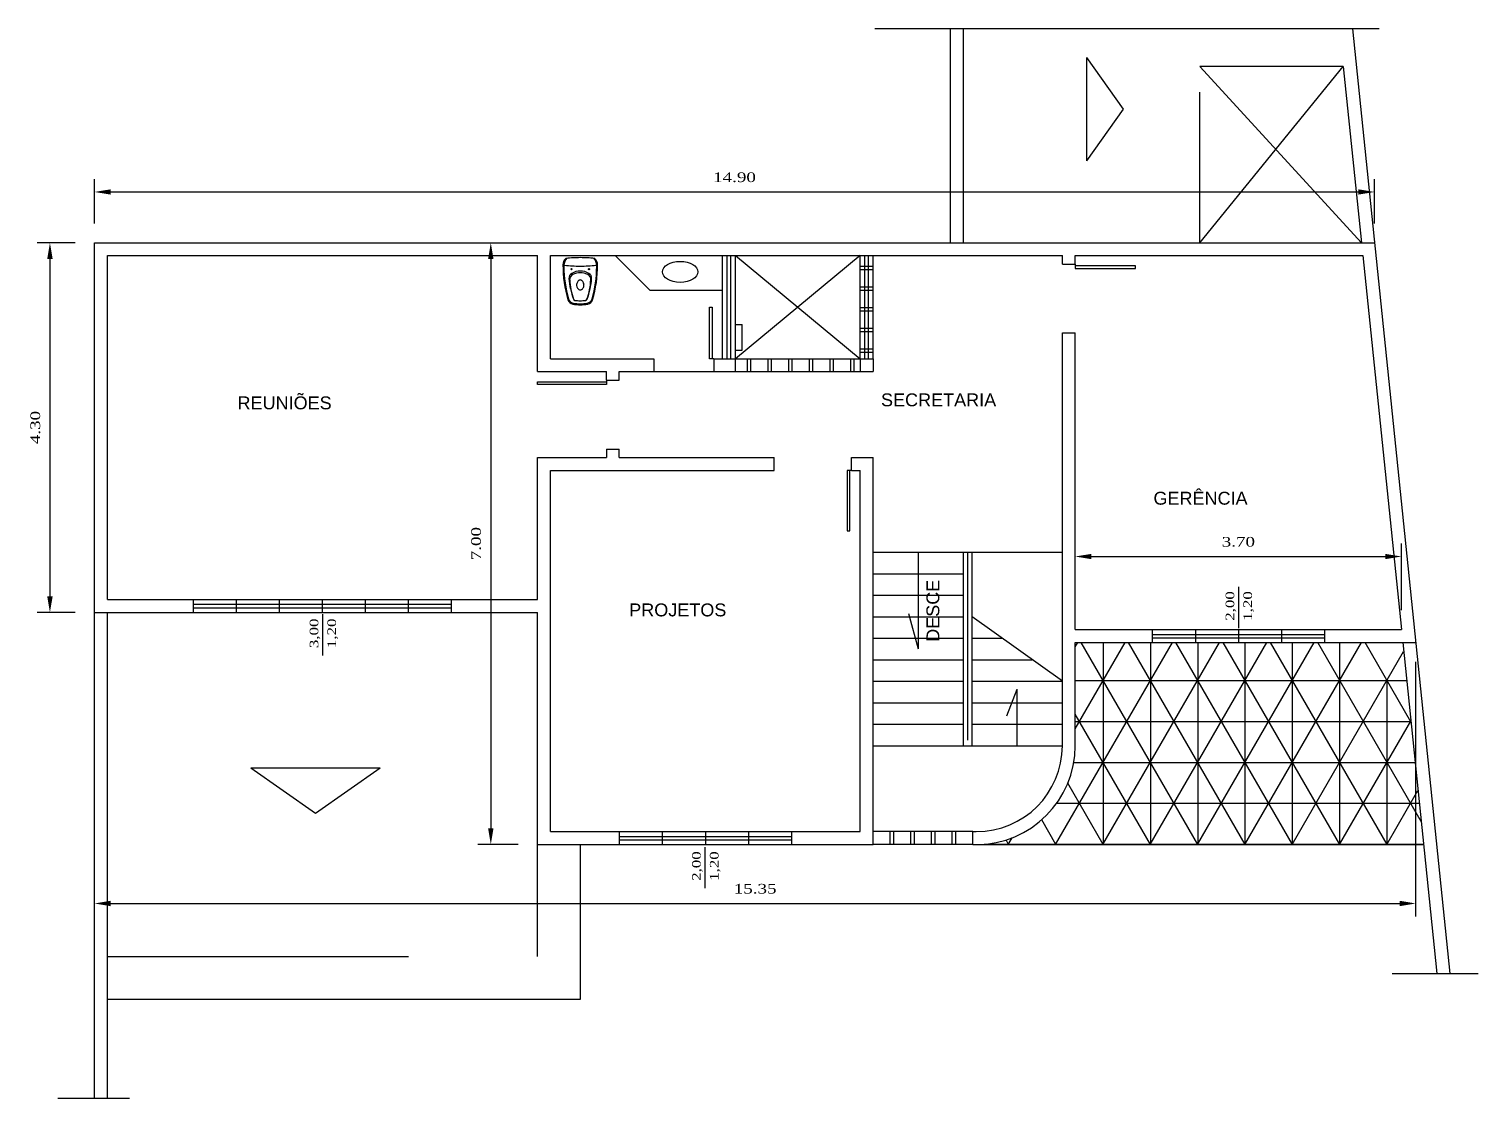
# Model space of a CAD drawing. Extents: x 2634 to 2816, y 1224 to 1357.
# Drawn here: x 2656.79 to 2673.63, y 1306.08 to 1318.51 of the extents above; entities that cross this region are included whole.
import ezdxf

# ---------------------------------------------------------------- set-up
doc = ezdxf.new("R2010")
doc.units = 0
doc.header["$LTSCALE"] = 35
for name, pattern in [('DASHDOTX2', [2, 1, -0.5, 0, -0.5]), ('DASHED', [0.75, 0.5, -0.25]), ('DASHEDX2', [1.5, 1, -0.5])]:
    doc.linetypes.add(name, pattern=pattern)
doc.layers.get('0').update_dxf_attribs({"linetype": 'CONTINUOUS'})
doc.layers.get('DEFPOINTS').update_dxf_attribs({"linetype": 'CONTINUOUS'})
for name, color, linetype in [('ALVENARIA', 1, 'CONTINUOUS'), ('ESPEC', 2, 'CONTINUOUS'), ('FRACA', 2, 'CONTINUOUS'), ('MÉDIA', 4, 'CONTINUOUS')]:
    doc.layers.add(name, color=color, linetype=linetype)
doc.styles.add('REGUA60', font='times.ttf', dxfattribs={"width": 1.3})
doc.dimstyles.new('STANDARD$0', dxfattribs={"dimscale": 0.75, "dimtxt": 1.5, "dimasz": 0.01, "dimexe": 2, "dimexo": 3, "dimgap": 0.98, "dimtad": 1, "dimrnd": 0.5, "dimdsep": 46, "dimlunit": 6, "dimtxsty": 'REGUA60', "dimblk1": 'ARCHTICK', "dimblk2": 'ARCHTICK', "dimsah": 1, "dimcen": 4, "dimdle": 4, "dimclrt": 2, "dimaunit": 1, "dimadec": 0, "dimazin": 0, "dimtfac": 1, "dimtdec": 4, "dimtofl": 0, "dimtmove": 0, "dimatfit": 3, "dimldrblk": 'ARCHTICK', "dimfxl": 1, "dimtolj": 1, "dimtzin": 0, "dimarcsym": 0})

# ---------------------------------------------------------------- blocks, each defined once
blk = doc.blocks.new('*D53')
at = {"layer": 'DEFPOINTS', "color": 0}
for p in [(2657.552, 1316.027), (2657.033, 1311.727), (2657.552, 1311.727)]:
    blk.add_point(p, dxfattribs=at)
at = {"layer": 'ESPEC', "color": 0}
for p, q in [((2657.327, 1316.027), (2656.883, 1316.027)), ((2657.033, 1315.839), (2657.033, 1311.914)), ((2657.327, 1311.727), (2656.883, 1311.727))]:
    blk.add_line(p, q, dxfattribs=at)
for points in [[(2657.002, 1315.839), (2657.065, 1315.839), (2657.033, 1316.027)], [(2657.002, 1311.914), (2657.065, 1311.914), (2657.033, 1311.727)]]:
    blk.add_solid(points, dxfattribs=at)
at = {"layer": 'ESPEC', "color": 2, "insert": (2656.864, 1313.877), "char_height": 0.1125, "attachment_point": 5, "rotation": 90, "style": 'REGUA60'}
blk.add_mtext('\\A1;4.30', dxfattribs=at)
blk = doc.blocks.new('_ARCHTICK')
at = {"color": 0, "linetype": 'ByBlock', "const_width": 0.15}
blk.add_lwpolyline([(-0.5, -0.5), (0.5, 0.5)], dxfattribs=at)
blk = doc.blocks.new('*D54')
at = {"layer": 'DEFPOINTS', "color": 0}
for p in [(2662.712, 1316.027), (2662.158, 1309.027), (2662.702, 1309.027)]:
    blk.add_point(p, dxfattribs=at)
at = {"layer": 'ESPEC', "color": 0}
for p, q in [((2662.158, 1315.839), (2662.158, 1309.214)), ((2662.477, 1309.027), (2662.008, 1309.027))]:
    blk.add_line(p, q, dxfattribs=at)
for points in [[(2662.127, 1315.839), (2662.189, 1315.839), (2662.158, 1316.027)], [(2662.127, 1309.214), (2662.189, 1309.214), (2662.158, 1309.027)]]:
    blk.add_solid(points, dxfattribs=at)
at = {"layer": 'ESPEC', "color": 2, "insert": (2661.988, 1312.527), "char_height": 0.1125, "attachment_point": 5, "rotation": 90, "style": 'REGUA60'}
blk.add_mtext('\\A1;7.00', dxfattribs=at)
blk = doc.blocks.new('*D55')
at = {"layer": 'DEFPOINTS', "color": 0}
for p in [(2672.909, 1311.377), (2657.552, 1308.9), (2672.909, 1308.342)]:
    blk.add_point(p, dxfattribs=at)
at = {"layer": 'ESPEC', "color": 0}
for p, q in [((2672.909, 1311.152), (2672.909, 1308.192)), ((2657.74, 1308.342), (2672.722, 1308.342))]:
    blk.add_line(p, q, dxfattribs=at)
for points in [[(2657.74, 1308.373), (2657.74, 1308.31), (2657.552, 1308.342)], [(2672.722, 1308.373), (2672.722, 1308.31), (2672.909, 1308.342)]]:
    blk.add_solid(points, dxfattribs=at)
at = {"layer": 'ESPEC', "color": 2, "insert": (2665.231, 1308.512), "char_height": 0.1125, "attachment_point": 5, "style": 'REGUA60'}
blk.add_mtext('\\A1;15.35', dxfattribs=at)
blk = doc.blocks.new('*D56')
at = {"layer": 'DEFPOINTS', "color": 0}
for p in [(2672.743, 1312.377), (2668.952, 1311.527), (2672.743, 1311.527)]:
    blk.add_point(p, dxfattribs=at)
at = {"layer": 'ESPEC', "color": 0}
for p, q in [((2672.743, 1311.752), (2672.743, 1312.527)), ((2669.14, 1312.377), (2672.555, 1312.377))]:
    blk.add_line(p, q, dxfattribs=at)
for points in [[(2669.14, 1312.408), (2669.14, 1312.346), (2668.952, 1312.377)], [(2672.555, 1312.408), (2672.555, 1312.346), (2672.743, 1312.377)]]:
    blk.add_solid(points, dxfattribs=at)
at = {"layer": 'ESPEC', "color": 2, "insert": (2670.848, 1312.547), "char_height": 0.1125, "attachment_point": 5, "style": 'REGUA60'}
blk.add_mtext('\\A1;3.70', dxfattribs=at)
blk = doc.blocks.new('*D57')
at = {"layer": 'DEFPOINTS', "color": 0}
for p in [(2672.43, 1316.617), (2657.552, 1316.027), (2672.43, 1316.027)]:
    blk.add_point(p, dxfattribs=at)
at = {"layer": 'ESPEC', "color": 0}
for p, q in [((2657.552, 1316.252), (2657.552, 1316.767)), ((2672.43, 1316.252), (2672.43, 1316.767)), ((2657.74, 1316.617), (2672.242, 1316.617))]:
    blk.add_line(p, q, dxfattribs=at)
for points in [[(2657.74, 1316.648), (2657.74, 1316.586), (2657.552, 1316.617)], [(2672.242, 1316.648), (2672.242, 1316.586), (2672.43, 1316.617)]]:
    blk.add_solid(points, dxfattribs=at)
at = {"layer": 'ESPEC', "color": 2, "insert": (2664.991, 1316.787), "char_height": 0.1125, "attachment_point": 5, "style": 'REGUA60'}
blk.add_mtext('\\A1;14.90', dxfattribs=at)

msp = doc.modelspace()

# ---------------------------------------------------------------- hatches: boundary and pattern name
at = {"layer": 'FRACA'}
h = msp.add_hatch(dxfattribs=at)
h.set_pattern_fill('NET3', color=256, scale=0.15, style=0)
h.set_pattern_definition([(0, (-14.36406, 2.2002), (0, 0.47625), []), (60, (-14.36406, 2.2002), (-0.4124446, 0.238125), []), (120, (-14.36406, 2.2002), (-0.4124446, -0.238125), [])])
h.paths.add_polyline_path([(2673.001, 1309.027), (2672.758, 1311.377), (2671.848, 1311.377), (2669.848, 1311.377), (2668.952, 1311.377), (2668.952, 1310.177, -0.414214), (2667.802, 1309.027)])

# ---------------------------------------------------------------- linework, layer by layer
at = {"layer": 'ALVENARIA', "linetype": 'DASHDOTX2', "ltscale": 0.3}
msp.add_line((2672.485, 1318.513), (2666.623, 1318.513), dxfattribs=at)
at = {"layer": 'ALVENARIA'}
for p, q in [((2667.502, 1316.027), (2667.502, 1318.513)), ((2667.652, 1316.027), (2667.652, 1318.513)), ((2672.174, 1318.513), (2673.306, 1307.526)), ((2672.068, 1318.077), (2672.279, 1316.027)), ((2657.552, 1316.027), (2672.43, 1316.027)), ((2657.552, 1306.079), (2657.552, 1316.027)), ((2657.702, 1315.877), (2662.702, 1315.877)), ((2657.702, 1311.877), (2657.702, 1315.877)), ((2662.702, 1314.527), (2662.702, 1315.877)), ((2662.852, 1315.877), (2668.802, 1315.877)), ((2662.852, 1314.677), (2662.852, 1315.877)), ((2668.802, 1315.777), (2668.802, 1315.877)), ((2668.952, 1315.877), (2672.295, 1315.877)), ((2668.952, 1315.777), (2668.952, 1315.877)), ((2672.295, 1315.877), (2672.743, 1311.527)), ((2668.802, 1315.777), (2668.952, 1315.777)), ((2668.802, 1310.177), (2668.802, 1314.977)), ((2668.802, 1314.977), (2668.952, 1314.977)), ((2668.952, 1311.527), (2668.952, 1314.977)), ((2662.702, 1314.527), (2663.502, 1314.527)), ((2662.852, 1314.677), (2664.052, 1314.677)), ((2663.502, 1314.427), (2663.502, 1314.527)), ((2663.652, 1314.427), (2663.652, 1314.527)), ((2663.652, 1314.527), (2664.052, 1314.527)), ((2664.052, 1314.677), (2664.052, 1314.527)), ((2664.752, 1314.677), (2664.752, 1314.527)), ((2664.752, 1314.677), (2665.002, 1314.677)), ((2664.752, 1314.527), (2665.002, 1314.527)), ((2665.002, 1314.527), (2665.002, 1314.677)), ((2666.452, 1314.677), (2666.602, 1314.677)), ((2666.452, 1314.677), (2666.452, 1314.527)), ((2666.452, 1314.527), (2666.602, 1314.527)), ((2666.602, 1314.677), (2666.602, 1314.527)), ((2663.502, 1314.427), (2663.652, 1314.427)), ((2662.702, 1311.877), (2662.702, 1313.527)), ((2662.702, 1313.527), (2663.502, 1313.527)), ((2663.502, 1313.627), (2663.652, 1313.627)), ((2663.502, 1313.627), (2663.502, 1313.527)), ((2663.652, 1313.527), (2663.652, 1313.627)), ((2663.652, 1313.527), (2665.452, 1313.527)), ((2665.452, 1313.377), (2665.452, 1313.527)), ((2666.352, 1313.527), (2666.602, 1313.527)), ((2666.352, 1313.377), (2666.352, 1313.527)), ((2666.602, 1309.027), (2666.602, 1313.527)), ((2662.852, 1313.377), (2665.452, 1313.377)), ((2662.852, 1309.177), (2662.852, 1313.377)), ((2666.352, 1313.377), (2666.452, 1313.377)), ((2666.452, 1309.177), (2666.452, 1313.377)), ((2667.752, 1312.427), (2668.802, 1312.427)), ((2657.702, 1311.877), (2658.702, 1311.877)), ((2658.702, 1311.727), (2658.702, 1311.877)), ((2659.202, 1311.727), (2659.202, 1311.877)), ((2659.702, 1311.727), (2659.702, 1311.877)), ((2660.202, 1311.727), (2660.202, 1311.877)), ((2660.702, 1311.727), (2660.702, 1311.877)), ((2661.202, 1311.727), (2661.202, 1311.877)), ((2661.702, 1311.877), (2662.702, 1311.877)), ((2661.702, 1311.727), (2661.702, 1311.877)), ((2657.552, 1311.727), (2658.702, 1311.727)), ((2657.702, 1306.079), (2657.702, 1311.727)), ((2661.702, 1311.727), (2662.702, 1311.727)), ((2662.702, 1309.027), (2662.702, 1311.727)), ((2668.802, 1310.927), (2667.752, 1311.677)), ((2668.952, 1311.527), (2669.848, 1311.527)), ((2669.848, 1311.527), (2669.848, 1311.377)), ((2670.348, 1311.527), (2670.348, 1311.377)), ((2670.848, 1311.527), (2670.848, 1311.377)), ((2671.348, 1311.527), (2671.348, 1311.377)), ((2671.848, 1311.527), (2671.848, 1311.377)), ((2671.848, 1311.527), (2672.743, 1311.527)), ((2668.952, 1311.377), (2669.848, 1311.377)), ((2668.952, 1310.177), (2668.952, 1311.377)), ((2671.848, 1311.377), (2672.909, 1311.377)), ((2672.758, 1311.377), (2673.155, 1307.526)), ((2662.852, 1309.177), (2663.652, 1309.177)), ((2663.652, 1309.177), (2663.652, 1309.027)), ((2664.152, 1309.177), (2664.152, 1309.027)), ((2664.652, 1309.177), (2664.652, 1309.027)), ((2665.152, 1309.177), (2665.152, 1309.027)), ((2665.652, 1309.177), (2666.452, 1309.177)), ((2665.652, 1309.177), (2665.652, 1309.027)), ((2667.762, 1309.027), (2667.762, 1309.177)), ((2667.762, 1309.177), (2667.802, 1309.177)), ((2662.702, 1309.027), (2663.652, 1309.027)), ((2665.652, 1309.027), (2666.602, 1309.027)), ((2667.762, 1309.027), (2667.802, 1309.027)), ((2672.634, 1307.526), (2673.634, 1307.526)), ((2657.124, 1306.079), (2657.957, 1306.079))]:
    msp.add_line(p, q, dxfattribs=at)
for radius in [1.15, 1]:
    msp.add_arc((2667.802, 1310.177), radius, 270, 0, dxfattribs=at)
at = {"layer": 'FRACA'}
for p, q in [((2669.512, 1317.58), (2669.088, 1318.181)), ((2669.088, 1316.979), (2669.088, 1318.181)), ((2669.088, 1316.979), (2669.512, 1317.58)), ((2664.012, 1315.471), (2663.605, 1315.877)), ((2664.852, 1314.677), (2664.852, 1315.877)), ((2665.002, 1314.677), (2665.002, 1315.877)), ((2666.452, 1314.677), (2666.452, 1315.877)), ((2666.602, 1314.677), (2666.602, 1315.877)), ((2668.952, 1315.777), (2668.952, 1315.727)), ((2669.652, 1315.757), (2668.952, 1315.757)), ((2668.952, 1315.727), (2669.652, 1315.727)), ((2669.652, 1315.727), (2669.652, 1315.757)), ((2664.852, 1315.471), (2664.012, 1315.471)), ((2664.702, 1315.277), (2664.732, 1315.277)), ((2664.702, 1314.677), (2664.702, 1315.277)), ((2664.732, 1315.277), (2664.732, 1314.677)), ((2665.002, 1315.077), (2665.082, 1315.077)), ((2665.082, 1314.777), (2665.082, 1315.077)), ((2665.002, 1314.777), (2665.082, 1314.777)), ((2664.052, 1314.527), (2664.752, 1314.527)), ((2664.752, 1314.677), (2664.702, 1314.677)), ((2665.002, 1314.677), (2666.452, 1314.677)), ((2665.002, 1314.527), (2666.452, 1314.527)), ((2662.702, 1314.407), (2663.502, 1314.407)), ((2662.702, 1314.377), (2662.702, 1314.407)), ((2663.502, 1314.377), (2662.702, 1314.377)), ((2663.502, 1314.427), (2663.502, 1314.377)), ((2666.302, 1313.377), (2666.302, 1312.677)), ((2666.352, 1313.377), (2666.302, 1313.377)), ((2666.332, 1312.677), (2666.332, 1313.377)), ((2666.302, 1312.677), (2666.332, 1312.677)), ((2666.602, 1312.427), (2667.652, 1312.427)), ((2666.602, 1312.177), (2667.652, 1312.177)), ((2670.85, 1312.023), (2670.85, 1311.545)), ((2658.702, 1311.877), (2661.702, 1311.877)), ((2666.602, 1311.927), (2667.652, 1311.927)), ((2658.702, 1311.727), (2661.702, 1311.727)), ((2660.203, 1311.705), (2660.203, 1311.227)), ((2666.602, 1311.677), (2667.652, 1311.677)), ((2669.848, 1311.527), (2671.848, 1311.527)), ((2666.602, 1311.427), (2667.652, 1311.427)), ((2669.275, 1311.377), (2669.275, 1309.03)), ((2669.825, 1311.377), (2669.825, 1309.03)), ((2669.848, 1311.377), (2671.848, 1311.377)), ((2670.375, 1311.377), (2670.375, 1309.03)), ((2670.925, 1311.377), (2670.925, 1309.03)), ((2671.475, 1311.377), (2671.475, 1309.03)), ((2672.025, 1311.377), (2672.025, 1309.03)), ((2666.602, 1311.177), (2667.652, 1311.177)), ((2666.602, 1310.927), (2667.652, 1310.927)), ((2672.575, 1310.935), (2672.575, 1309.03)), ((2666.602, 1310.677), (2667.652, 1310.677)), ((2667.752, 1310.677), (2668.802, 1310.677)), ((2666.602, 1310.427), (2667.652, 1310.427)), ((2667.752, 1310.427), (2668.802, 1310.427)), ((2666.602, 1310.177), (2667.652, 1310.177)), ((2667.752, 1310.177), (2668.802, 1310.177)), ((2659.37, 1309.921), (2660.872, 1309.921)), ((2659.37, 1309.921), (2660.121, 1309.392)), ((2660.121, 1309.392), (2660.872, 1309.921)), ((2663.652, 1309.177), (2665.652, 1309.177)), ((2667.762, 1309.177), (2666.602, 1309.177)), ((2663.652, 1309.027), (2665.652, 1309.027)), ((2664.648, 1308.998), (2664.648, 1308.519)), ((2667.762, 1309.027), (2666.602, 1309.027)), ((2667.802, 1309.027), (2673.001, 1309.027))]:
    msp.add_line(p, q, dxfattribs=at)
at = {"layer": 'FRACA', "linetype": 'DASHED', "ltscale": 0.1}
for p in [(2670.402, 1316.027), (2672.068, 1318.077)]:
    msp.add_line(p, (2670.402, 1318.077), dxfattribs=at)
at = {"layer": 'FRACA', "linetype": 'DASHED'}
for p, q in [((2667.752, 1311.427), (2668.102, 1311.427)), ((2667.752, 1311.177), (2668.452, 1311.177)), ((2667.752, 1310.927), (2668.802, 1310.927))]:
    msp.add_line(p, q, dxfattribs=at)
at = {"layer": 'FRACA', "linetype": 'DASHEDX2', "ltscale": 0.1}
for p, q in [((2662.702, 1307.727), (2662.702, 1309.027)), ((2657.702, 1307.727), (2662.702, 1307.727))]:
    msp.add_line(p, q, dxfattribs=at)
at = {"layer": 'FRACA'}
for centre in [(2663.096, 1315.72), (2663.3, 1315.72)]:
    msp.add_circle(centre, 0.00698, dxfattribs=at)
for centre, radius, start, end in [((2663.093, 1315.771), 0.096, 136.5326, 180), ((2664.394, 1315.761), 1.397, 179.59, 196.6011), ((2663.194, 1315.746), 0.188, 171.5717, 179.2851), ((2664.394, 1315.761), 1.388, 180.5244, 196.1957), ((2663.194, 1315.746), 0.188, 163.9784, 171.5717), ((2663.015, 1315.772), 0.00698, 171.5717, 263.6349), ((2663.106, 1315.771), 0.096, 136.5326, 164.4946), ((2663.198, 1317.414), 1.659, 263.6349, 270), ((2662.976, 1315.875), 0.0611, 321.8555, 326.3665), ((2663.034, 1315.836), 0.00873, 95.7172, 146.3665), ((2663.198, 1314.194), 1.659, 90, 95.7172), ((2662.988, 1315.875), 0.0611, 321.8555, 326.3665), ((2663.054, 1315.828), 0.0196, 114.5237, 139.2949), ((2663.198, 1314.194), 1.659, 84.2828, 90), ((2663.198, 1317.414), 1.659, 270, 276.3651), ((2662.002, 1315.761), 1.388, 343.8043, 359.4756), ((2662.002, 1315.761), 1.397, 343.3989, 0.41), ((2663.343, 1315.828), 0.0196, 40.7051, 65.4763), ((2663.408, 1315.875), 0.0611, 213.6335, 218.1445), ((2663.291, 1315.771), 0.096, 15.5054, 43.4674), ((2663.362, 1315.836), 0.00873, 33.6335, 84.2828), ((2663.421, 1315.875), 0.0611, 213.6335, 218.1445), ((2663.303, 1315.771), 0.096, 0, 43.4674), ((2663.381, 1315.772), 0.00698, 276.3651, 8.4283), ((2663.202, 1315.746), 0.188, 8.4283, 16.0216), ((2663.202, 1315.746), 0.188, 0.7149, 8.4283), ((2663.132, 1315.614), 0.0655, 120.5583, 184.2477), ((2663.937, 1315.674), 0.873, 184.2477, 200.2598), ((2663.14, 1315.598), 0.0655, 116.109, 182.0289), ((2663.773, 1315.62), 0.698, 182.0289, 200.9188), ((2663.198, 1315.501), 0.196, 90, 120.5583), ((2663.198, 1315.48), 0.196, 90, 116.109), ((2663.21, 1315.532), 0.0555, 167.7779, 198.8244), ((2663.154, 1315.548), 0.00364, 309.4719, 346.4901), ((2663.16, 1315.542), 0.00438, 140.0137, 160.5298), ((2663.235, 1315.536), 0.078, 163.2777, 172.1219), ((2663.217, 1315.542), 0.0591, 144.0457, 163.2777), ((2663.205, 1315.55), 0.0449, 119.7295, 144.0457), ((2663.198, 1315.563), 0.0303, 90, 119.7295), ((2663.198, 1315.501), 0.196, 59.4417, 90), ((2663.198, 1315.48), 0.196, 63.891, 90), ((2663.198, 1315.563), 0.0303, 60.2705, 90), ((2663.191, 1315.55), 0.0449, 35.9543, 60.2705), ((2663.179, 1315.542), 0.0591, 16.7223, 35.9543), ((2663.161, 1315.536), 0.078, 7.8781, 16.7223), ((2663.242, 1315.548), 0.00364, 193.5099, 230.5281), ((2663.186, 1315.532), 0.0555, 341.1756, 12.2221), ((2663.236, 1315.542), 0.00438, 19.4702, 39.9863), ((2662.623, 1315.62), 0.698, 339.0812, 357.9711), ((2662.459, 1315.674), 0.873, 339.7402, 355.7523), ((2663.256, 1315.598), 0.0655, 357.9711, 63.891), ((2663.265, 1315.614), 0.0655, 355.7523, 59.4417), ((2663.128, 1315.393), 0.0698, 196.1957, 260.8899), ((2663.139, 1315.379), 0.0227, 200.2598, 262.5367), ((2663.142, 1315.379), 0.0227, 200.9188, 262.8803), ((2663.213, 1315.532), 0.058, 197.8884, 217.9267), ((2663.204, 1315.525), 0.0468, 217.9267, 242.0063), ((2663.198, 1315.514), 0.0348, 242.0063, 270), ((2663.198, 1315.514), 0.0348, 270, 297.9937), ((2663.192, 1315.525), 0.0468, 297.9937, 322.0733), ((2663.184, 1315.532), 0.058, 322.0733, 342.1116), ((2663.254, 1315.379), 0.0227, 277.1197, 339.0812), ((2663.257, 1315.379), 0.0227, 277.4633, 339.7402), ((2663.268, 1315.393), 0.0698, 279.1101, 343.8043), ((2663.122, 1315.382), 0.0698, 196.6011, 260.4041), ((2663.198, 1315.829), 0.524, 260.4041, 270), ((2663.198, 1315.829), 0.512, 260.8899, 270), ((2663.198, 1315.829), 0.477, 262.5367, 270), ((2663.198, 1315.829), 0.477, 270, 277.4633), ((2663.198, 1315.829), 0.512, 270, 279.1101), ((2663.198, 1315.829), 0.524, 270, 279.5959), ((2663.274, 1315.382), 0.0698, 279.5959, 343.3989)]:
    msp.add_arc(centre, radius, start, end, dxfattribs=at)
msp.add_ellipse((2664.359, 1315.688), major_axis=(-0.206, 0), ratio=0.592651, dxfattribs=at)
at = {"layer": 'MÉDIA'}
for p, q in [((2672.279, 1316.027), (2670.402, 1318.077)), ((2670.402, 1316.027), (2672.068, 1318.077)), ((2666.452, 1315.877), (2665.002, 1314.677)), ((2665.002, 1315.877), (2666.452, 1314.677)), ((2666.507, 1314.677), (2666.507, 1315.877)), ((2666.547, 1314.677), (2666.547, 1315.877)), ((2666.602, 1315.75), (2666.452, 1315.75)), ((2666.602, 1315.71), (2666.452, 1315.71)), ((2666.602, 1315.51), (2666.452, 1315.51)), ((2666.602, 1315.47), (2666.452, 1315.47)), ((2666.602, 1315.27), (2666.452, 1315.27)), ((2666.602, 1315.23), (2666.452, 1315.23)), ((2666.602, 1315.03), (2666.452, 1315.03)), ((2666.602, 1314.99), (2666.452, 1314.99)), ((2666.602, 1314.79), (2666.452, 1314.79)), ((2666.602, 1314.75), (2666.452, 1314.75)), ((2665.138, 1314.677), (2665.138, 1314.527)), ((2665.178, 1314.677), (2665.178, 1314.527)), ((2665.378, 1314.677), (2665.378, 1314.527)), ((2665.418, 1314.677), (2665.418, 1314.527)), ((2665.618, 1314.677), (2665.618, 1314.527)), ((2665.658, 1314.677), (2665.658, 1314.527)), ((2665.858, 1314.677), (2665.858, 1314.527)), ((2665.898, 1314.677), (2665.898, 1314.527)), ((2666.098, 1314.677), (2666.098, 1314.527)), ((2666.138, 1314.677), (2666.138, 1314.527)), ((2666.338, 1314.677), (2666.338, 1314.527)), ((2666.378, 1314.677), (2666.378, 1314.527)), ((2667.127, 1312.427), (2667.127, 1311.305)), ((2667.652, 1312.427), (2667.752, 1312.427)), ((2667.652, 1310.177), (2667.652, 1312.427)), ((2667.702, 1310.241), (2667.702, 1312.427)), ((2667.752, 1310.177), (2667.752, 1312.427)), ((2658.702, 1311.822), (2661.702, 1311.822)), ((2658.702, 1311.782), (2661.702, 1311.782)), ((2667.013, 1311.716), (2667.127, 1311.305)), ((2669.848, 1311.472), (2671.848, 1311.472)), ((2669.848, 1311.432), (2671.848, 1311.432)), ((2668.155, 1310.524), (2668.277, 1310.836)), ((2668.277, 1310.177), (2668.277, 1310.836)), ((2667.652, 1310.177), (2667.752, 1310.177)), ((2666.802, 1309.027), (2666.802, 1309.177)), ((2666.842, 1309.027), (2666.842, 1309.177)), ((2667.042, 1309.027), (2667.042, 1309.177)), ((2667.082, 1309.027), (2667.082, 1309.177)), ((2667.282, 1309.027), (2667.282, 1309.177)), ((2667.322, 1309.027), (2667.322, 1309.177)), ((2667.522, 1309.027), (2667.522, 1309.177)), ((2667.562, 1309.027), (2667.562, 1309.177)), ((2663.202, 1307.227), (2663.202, 1309.027)), ((2663.652, 1309.122), (2665.652, 1309.122)), ((2663.652, 1309.082), (2665.652, 1309.082)), ((2657.702, 1307.227), (2663.202, 1307.227))]:
    msp.add_line(p, q, dxfattribs=at)
at = {"layer": 'MÉDIA', "linetype": 'DASHEDX2', "ltscale": 0.1}
for p, q in [((2664.907, 1314.677), (2664.907, 1315.877)), ((2664.947, 1314.677), (2664.947, 1315.877))]:
    msp.add_line(p, q, dxfattribs=at)

# ---------------------------------------------------------------- texts
at = {"layer": 'FRACA', "char_height": 0.15, "attachment_point": 1, "style": 'REGUA60'}
for s, insert in [('\\fArial|b0|i0|c0|p34;\\C4;REUNIÕES', (2659.214, 1314.239)), ('\\fArial|b0|i0|c0|p34;\\C4;SECRETARIA', (2666.694, 1314.274)), ('\\fArial|b0|i0|c0|p34;\\C4;GERÊNCIA', (2669.861, 1313.13)), ('\\fArial|b0|i0|c0|p34;\\C4;PROJETOS', (2663.767, 1311.831))]:
    msp.add_mtext(s, dxfattribs=dict(at, insert=insert))
at = {"layer": 'FRACA', "attachment_point": 1, "rotation": 90, "style": 'REGUA60'}
for s, insert, char_height in [('\\fArial|b0|i0|c0|p34;\\C4;DESCE', (2667.222, 1311.385), 0.15), ('\\C4;2,00', (2670.7, 1311.63), 0.1), ('\\C4;1,20', (2670.907, 1311.63), 0.1), ('\\C4;3,00', (2660.053, 1311.312), 0.1), ('\\C4;1,20', (2660.259, 1311.312), 0.1), ('\\C4;2,00', (2664.498, 1308.605), 0.1), ('\\C4;1,20', (2664.705, 1308.605), 0.1)]:
    msp.add_mtext(s, dxfattribs=dict(at, insert=insert, char_height=char_height))

# ---------------------------------------------------------------- dimensions: what is measured, and where the dimension line sits
at = {"layer": 'ESPEC'}
for base, p1, p2, override, picture, middle in [((2672.43, 1316.617), (2657.552, 1316.027), (2672.43, 1316.027), {"dimtxt": 0.15, "dimasz": 0.25, "dimexe": 0.2, "dimexo": 0.3, "dimgap": 0.15, "dimtoh": 1, "dimlfac": -1, "dimrnd": 14.9, "dimzin": 7, "dimlunit": 2, "dimsah": 0, "dimdle": 0.1, "dimtofl": 1, "dimatfit": 0}, '*D57', (2664.991, 1316.787)), ((2672.743, 1312.377), (2668.952, 1311.527), (2672.743, 1311.527), {"dimtxt": 0.15, "dimasz": 0.25, "dimexe": 0.2, "dimexo": 0.3, "dimgap": 0.15, "dimtoh": 1, "dimlfac": -1, "dimrnd": 3.7, "dimzin": 7, "dimlunit": 2, "dimsah": 0, "dimdle": 0.1, "dimse1": 1, "dimtofl": 1, "dimatfit": 0}, '*D56', (2670.848, 1312.547)), ((2672.909, 1308.342), (2657.552, 1308.9), (2672.909, 1311.377), {"dimtxt": 0.15, "dimasz": 0.25, "dimexe": 0.2, "dimexo": 0.3, "dimgap": 0.15, "dimtoh": 1, "dimlfac": -1, "dimrnd": 15.35, "dimzin": 7, "dimlunit": 2, "dimsah": 0, "dimdle": 0.1, "dimse1": 1, "dimtofl": 1, "dimatfit": 0}, '*D55', (2665.231, 1308.512))]:
    dim = msp.add_linear_dim(base=base, p1=p1, p2=p2, dimstyle='STANDARD$0', override=override, dxfattribs=at)
    dim.commit()
    dim.dimension.update_dxf_attribs({"geometry": picture, "text_midpoint": middle})
for base, p1, p2, override, picture, middle in [((2657.033, 1311.727), (2657.552, 1316.027), (2657.552, 1311.727), {"dimtxt": 0.15, "dimasz": 0.25, "dimexe": 0.2, "dimexo": 0.3, "dimgap": 0.15, "dimtoh": 1, "dimlfac": -1, "dimrnd": 0, "dimzin": 7, "dimlunit": 2, "dimsah": 0, "dimdle": 0.1, "dimtofl": 1, "dimatfit": 0}, '*D53', (2656.864, 1313.877)), ((2662.158, 1309.027), (2662.712, 1316.027), (2662.702, 1309.027), {"dimtxt": 0.15, "dimasz": 0.25, "dimexe": 0.2, "dimexo": 0.3, "dimgap": 0.15, "dimtoh": 1, "dimlfac": -1, "dimrnd": 0, "dimzin": 7, "dimlunit": 2, "dimsah": 0, "dimdle": 0.1, "dimse1": 1, "dimtofl": 1, "dimatfit": 0}, '*D54', (2661.988, 1312.527))]:
    dim = msp.add_linear_dim(base=base, p1=p1, p2=p2, angle=90, dimstyle='STANDARD$0', override=override, dxfattribs=at)
    dim.commit()
    dim.dimension.update_dxf_attribs({"geometry": picture, "text_midpoint": middle})

doc.saveas('drawing.dxf')
